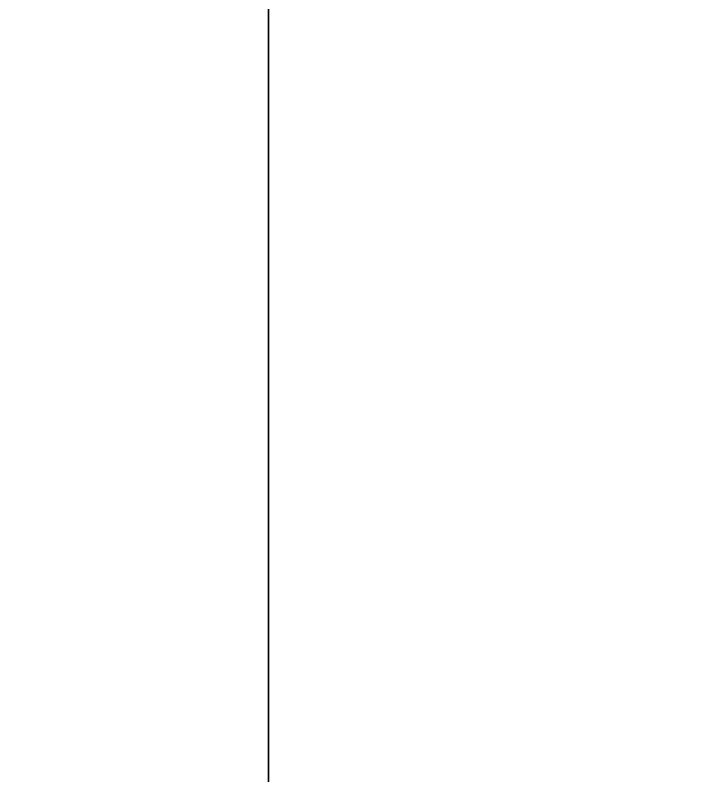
# Model space of a CAD drawing. Header units: metres. Extents: x 0 to 298, y 0 to 162.
# Drawn here: x 183.143 to 183.698, y 93.808 to 94.431 of the extents above; entities that cross this region are included whole.
import ezdxf

# ---------------------------------------------------------------- set-up
doc = ezdxf.new("R2010")
doc.units = ezdxf.units.M
doc.header["$MEASUREMENT"] = 0
doc.layers.add('BLK_1_FLR_0_BLT_UP_AREA', color=4, linetype='Continuous', lineweight=30)
doc.styles.get("Standard").update_dxf_attribs({"font": 'arial.ttf', "height": 0.35})
doc.dimstyles.get("Standard").update_dxf_attribs({"dimtxt": 0.35, "dimasz": 0.3, "dimexe": 0.1, "dimexo": 0.06, "dimgap": 0.2, "dimtad": 2, "dimzin": 0, "dimdsep": 46, "dimtxsty": 'Standard', "dimcen": 0.09, "dimadec": 0, "dimazin": 0, "dimtfac": 1, "dimtofl": 0, "dimtmove": 0, "dimatfit": 3, "dimfxl": 0, "dimtolj": 1, "dimtzin": 0, "dimarcsym": 0})

msp = doc.modelspace()

# ---------------------------------------------------------------- linework, layer by layer
msp.add_line((183.35038, 96.4572), (183.35038, 88.5422))
msp.add_lwpolyline([(173.13408, 107.0472), (225.20038, 107.0472), (225.2013, 91.89751), (216.30083, 91.89751), (216.30083, 96.2272), (210.33203, 96.2272), (210.33203, 94.4272), (202.33203, 94.4272), (202.33203, 93.4272), (195.84815, 93.4272), (195.84815, 94.4272), (187.8483, 94.4272), (187.8483, 96.2272), (183.35038, 96.2272), (183.35038, 91.8972), (184.35038, 91.8972), (184.35038, 88.3122), (173.13408, 88.3122)], close=True)
at = {"layer": 'BLK_1_FLR_0_BLT_UP_AREA', "color": 26}
msp.add_lwpolyline([(173.13408, 88.3122), (183.35038, 88.3122), (183.35038, 96.2272), (216.30099, 96.22712), (216.30098, 91.89747), (225.20115, 91.89755), (225.19992, 107.0472), (173.13408, 107.0472)], close=True, dxfattribs=at)

# ---------------------------------------------------------------- leaders
msp.add_leader([(183.35038, 95.01171), (184.29515, 94.39479), (184.51281, 94.142)], dimstyle='Standard', override={"dimscale": 0.1, "dimtxt": 3, "dimasz": 3, "dimexe": 1, "dimexo": 1, "dimgap": 1, "dimtad": 0, "dimtih": 0, "dimtoh": 0, "dimdec": 2, "dimzin": 8, "dimclrd": 8, "dimclre": 8, "dimclrt": 3, "dimtdec": 2, "dimfxlon": 1})

doc.saveas('drawing.dxf')
